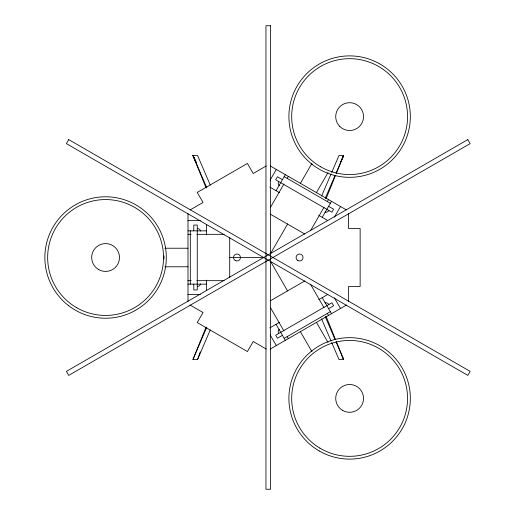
<?xml version="1.0" encoding="UTF-8"?>
<svg xmlns="http://www.w3.org/2000/svg" width="515" height="515" viewBox="0 0 515 515"><rect width="100%" height="100%" fill="white"/><g stroke="black" fill="none" stroke-linecap="round" stroke-linejoin="round"><path stroke-width="0.77" d="M205.955 327.405L192.958 359.47L197.593 359.47L200.258 351.88M326.059 198.777L335.432 175.66M336.34 173.426L343.595 155.53L338.96 155.53L331.686 172.493M192.958 359.47L206.863 327.025M197.593 359.47L210.229 329.973M321.579 196.086L331.055 173.967M325.261 198.301L335.059 175.441M336.005 173.227L343.595 155.53L342.198 158.401M340.589 162.071L343.595 155.53M270.124 180.141L276.304 169.435M276.066 190.705L285.336 174.649M270.291 207.648L283.932 184.029M287.138 178.473L288.342 176.388M300.399 183.314L311.987 163.242M270.652 253.374L287.718 223.819M316.461 192.584L328.049 172.512M310.436 230.823L324.07 207.204M327.283 201.648L328.486 199.562M322.223 217.356L331.493 201.301M334.344 217.221L340.524 206.515M190.048 209.966L203.045 202.459L197.251 192.423L247.425 163.455L253.219 173.491L266.223 165.984M270.253 300.889L304.861 280.907M269.796 327.913L279.51 322.3M318.772 299.633L327.804 294.426M282.439 335.336L277.418 338.233L275.68 335.22L331.879 302.775L333.617 305.788L328.596 308.685M284.177 338.342L330.334 311.691M270.349 349.003L346.479 305.047M205.955 187.595L192.958 155.53L197.593 155.53L210.229 185.027M187.994 220.42L200.354 220.42M187.994 230.849L206.534 230.849M187.994 234.325L191.2 234.325M196.82 234.325L224.089 234.325M164.787 248.23L187.962 248.23M229.381 257.5L263.513 257.5M164.787 266.77L187.962 266.77M187.994 280.675L191.2 280.675M196.82 280.675L224.089 280.675M187.994 284.151L206.534 284.151M187.994 294.58L200.354 294.58M270.349 165.997L346.479 209.953M284.177 176.658L330.334 203.309M282.439 179.664L277.418 176.767L275.68 179.78L331.879 212.225L333.617 209.212L328.596 206.315M269.796 187.087L279.51 192.7M318.772 215.367L327.804 220.575M270.253 214.111L304.861 234.093M190.048 305.034L203.045 312.541L197.251 322.577L247.425 351.545L253.219 341.509L266.223 349.016M334.344 297.779L340.524 308.485M322.223 297.644L331.493 313.699M310.436 284.177L324.07 307.796M327.283 313.352L328.486 315.438M316.461 322.416L328.049 342.488M270.69 261.684L287.589 290.949M300.399 331.686L311.987 351.758M270.291 307.352L283.932 330.971M287.138 336.527L288.342 338.613M276.066 324.296L285.336 340.351M270.124 334.859L276.304 345.565M342.198 356.599L343.595 359.47L338.96 359.47L331.686 342.507M206.863 187.975L192.958 155.53L196.093 161.993M192.958 155.53L196.627 163.525M325.261 316.699L335.059 339.559M336.005 341.773L343.595 359.47L336.34 341.574M321.579 318.914L331.055 341.033M326.059 316.223L335.432 339.34M348.552 213.519L348.552 228.531L360.14 228.531L360.14 286.469L348.552 286.469L348.552 301.481M229.709 237.524L229.709 277.476M206.534 224.405L206.534 234.834M206.534 280.166L206.534 290.595M193.788 230.849L193.788 225.055L197.264 225.055L197.264 289.945L193.788 289.945L193.788 284.151M190.312 230.849L190.312 284.151M187.994 213.545L187.994 301.455M163.989 255.904L163.989 259.097M328.866 210.487A3.476 3.476 0 0 1 324.959 212.109M278.692 333.482A3.476 3.476 0 0 1 279.246 329.285M279.246 185.715A3.476 3.476 0 0 1 278.692 181.518M197.264 228.531A3.476 3.476 0 0 1 200.618 231.106M200.618 283.894A3.476 3.476 0 0 1 197.264 286.469M324.959 302.891A3.476 3.476 0 0 1 328.866 304.513M68.733 139.617L66.416 143.634L467.813 375.384L470.131 371.367L68.733 139.617M467.813 139.617L66.416 371.367L68.733 375.384L470.131 143.634L467.813 139.617M270.594 25.75L265.959 25.75L265.959 489.25L270.594 489.25L270.594 25.75M235.252 260.513A3.476 3.476 0 0 0 240.466 257.5A3.476 3.476 0 0 0 235.252 254.487A3.476 3.476 0 0 0 235.252 260.513M297.825 260.513A3.476 3.476 0 0 0 303.039 257.5A3.476 3.476 0 0 0 297.825 254.487A3.476 3.476 0 0 0 297.825 260.513M76.619 307.674A57.938 57.938 0 0 0 163.525 257.5A57.938 57.938 0 0 0 76.619 207.326A57.938 57.938 0 0 0 76.619 307.674M98.635 269.545A13.905 13.905 0 0 0 119.493 257.5A13.905 13.905 0 0 0 98.635 245.455A13.905 13.905 0 0 0 98.635 269.545M68.624 305.672A60.718 60.718 0 0 0 165.785 265.425A60.718 60.718 0 0 0 82.349 201.404A60.718 60.718 0 0 0 68.624 305.672M319.879 448.114A57.938 57.938 0 0 0 407.545 399.286A57.938 57.938 0 0 0 321.424 347.78A57.938 57.938 0 0 0 319.879 448.114M342.668 410.436A13.905 13.905 0 0 0 363.526 398.391A13.905 13.905 0 0 0 342.668 386.353A13.905 13.905 0 0 0 342.668 410.436M319.261 450.979A60.718 60.718 0 0 0 410.339 398.391A60.718 60.718 0 0 0 319.261 345.81A60.718 60.718 0 0 0 319.261 450.979M320.652 166.783A57.938 57.938 0 0 0 407.558 116.609A57.938 57.938 0 0 0 320.652 66.435A57.938 57.938 0 0 0 320.652 166.783M339.784 126.439A13.905 13.905 0 0 0 363.049 120.207A13.905 13.905 0 0 0 346.016 103.174A13.905 13.905 0 0 0 339.784 126.439M312.657 164.781A60.718 60.718 0 0 0 409.818 124.533A60.718 60.718 0 0 0 326.381 60.513A60.718 60.718 0 0 0 312.657 164.781"/></g></svg>
